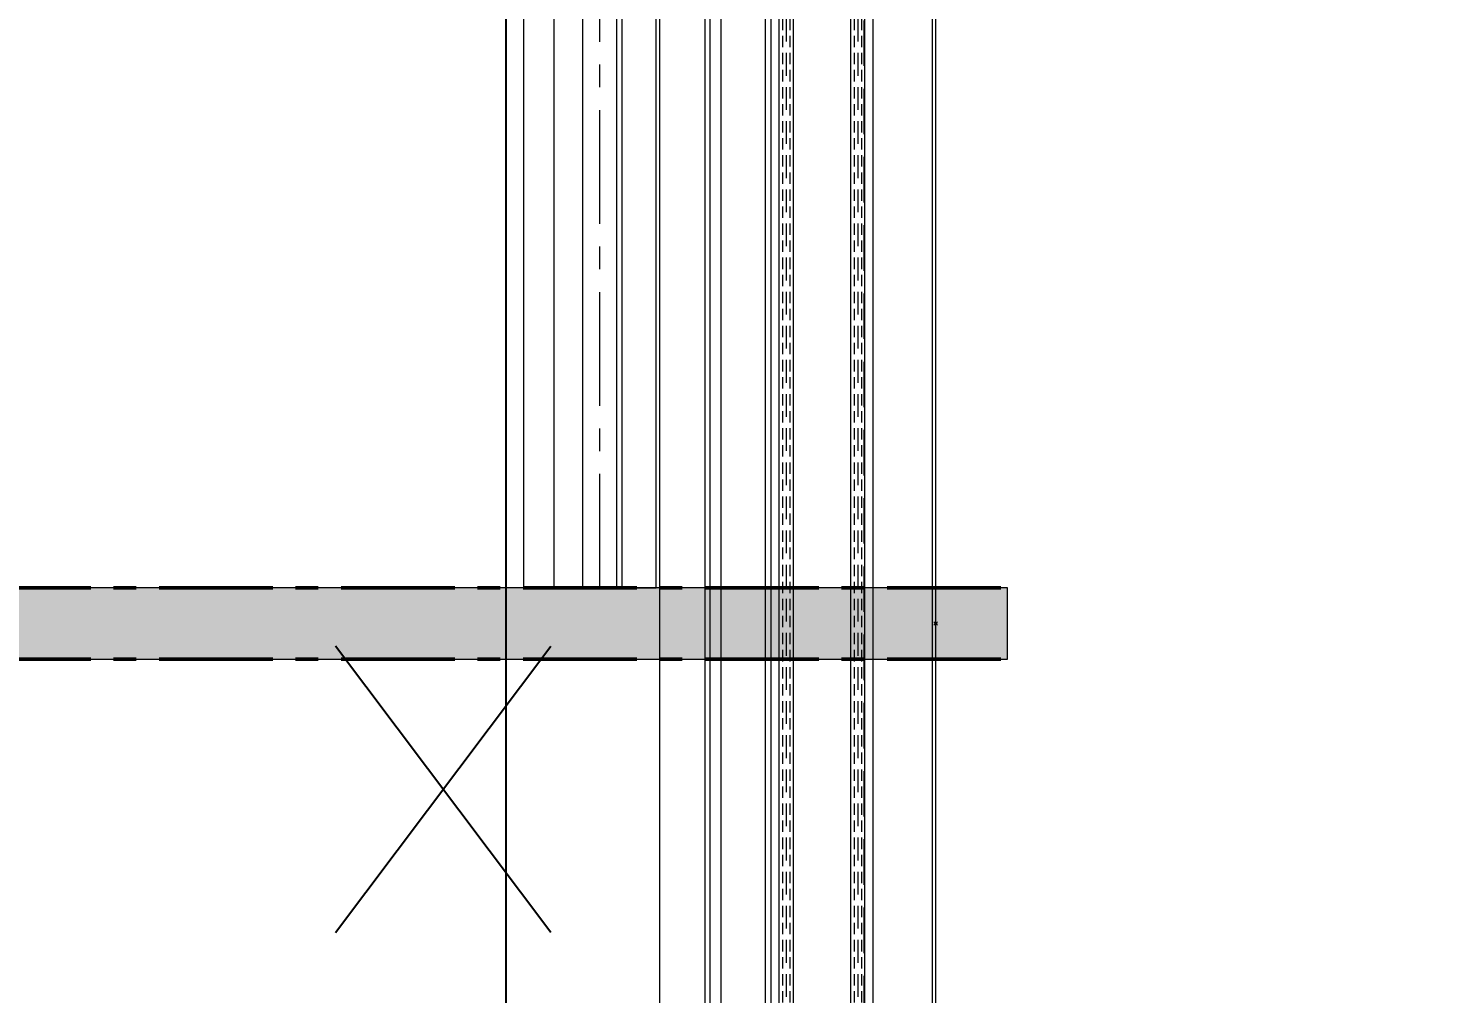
# Model space of a CAD drawing. Header units: millimetres. Extents: x -20000 to 230000, y -17405 to 25402.
# Drawn here: x 104884.2 to 105279, y -4327.1 to -4057.5 of the extents above; entities that cross this region are included whole.
import ezdxf
from ezdxf.enums import TextEntityAlignment as Align

# ---------------------------------------------------------------- set-up
doc = ezdxf.new("R2010")
doc.units = ezdxf.units.MM
doc.header["$PDMODE"] = 35
doc.header["$PDSIZE"] = 0.5
doc.linetypes.add('AXES', pattern=[50.8, 31.75, -6.35, 6.35, -6.35])
doc.linetypes.add('CACHE', pattern=[9.525, 6.35, -3.175])
doc.layers.get('0').update_dxf_attribs({"lineweight": 13})
doc.layers.get('Defpoints').update_dxf_attribs({"true_color": 0xc2a584})
for name, color, linetype, lineweight in [('0 - 1 (validé)', 3, 'Continuous', 13), ('1 - Axe', 1, 'AXES', 0), ('1 - BETON', 251, 'Continuous', 25), ('1 - Cotation', 32, 'Continuous', 13), ('1 - INTERROMPU', 253, 'CACHE', 13), ('1 - Joint', 7, 'Continuous', 13), ('1 - PVC', 7, 'Continuous', 13), ('1 - Texte', 7, 'Continuous', 13), ('1 - Vitrage', 252, 'Continuous', 13)]:
    doc.layers.add(name, color=color, linetype=linetype, lineweight=lineweight)
for name, color, linetype, lineweight, plot in [('0 - Invisible', 43, 'Continuous', 0, False), ('Intouchable', 252, 'Continuous', 13, False), ('Non visible', 163, 'Continuous', 25, False)]:
    doc.layers.add(name, color=color, linetype=linetype, lineweight=lineweight, plot=plot)
doc.layers.add('1 - Cache', color=7, linetype='Continuous', lineweight=0, true_color=0xffffff)
doc.styles.get("Standard").update_dxf_attribs({"font": 'ARIALUNI.TTF'})
doc.styles.add('Texte Poralu', font='tahomabd.ttf')
doc.dimstyles.new('100 - 1000', dxfattribs={"dimtxt": 15, "dimasz": 15, "dimexe": 5, "dimexo": 2.5, "dimgap": 8, "dimtad": 1, "dimdec": 1, "dimtxsty": 'Texte Poralu', "dimcen": 10, "dimazin": 0, "dimtfac": 1, "dimtdec": 1, "dimtmove": 0, "dimatfit": 3, "dimfxl": 1, "dimarcsym": 0})
doc.dimstyles.new('30 - 1000', dxfattribs={"dimtxt": 10, "dimasz": 10, "dimexe": 5, "dimexo": 2.5, "dimgap": 5, "dimtad": 1, "dimdec": 1, "dimtxsty": 'Texte Poralu', "dimcen": 5, "dimazin": 0, "dimtfac": 1, "dimtdec": 1, "dimtmove": 0, "dimatfit": 3, "dimfxl": 1, "dimarcsym": 0})

# ---------------------------------------------------------------- blocks, each defined once
blk = doc.blocks.new('Cadre Coupe_Elev')
at = {"layer": 'Defpoints'}
blk.add_point((5000, 5730), dxfattribs=at)
at = {"color": 7}
blk.add_attdef('REPERE_1', text='', height=300, dxfattribs=at).set_placement((1000, 9000), align=Align.MIDDLE_CENTER)
at = {"layer": '1 - Texte', "color": 7}
for tag, p in [('DEFINITION1', (5000, 1200)), ('DEFINITION2', (5000, 800))]:
    blk.add_attdef(tag, text='', height=250, dxfattribs=at).set_placement(p, align=Align.MIDDLE_CENTER)
at = {"layer": 'Non visible', "style": 'Texte Poralu'}
for p in [(5447.12, 4905.8), (5447.12, 4605.8)]:
    blk.add_attdef('REPERE_2', text='', height=35, dxfattribs=at).set_placement(p, align=Align.MIDDLE_LEFT)
blk = doc.blocks.new('Cadre centrage dessin')
at = {"layer": 'Defpoints'}
for p, q in [((-30.07, -39.94), (30.07, 39.94)), ((30.07, -39.94), (-30.07, 39.94))]:
    blk.add_line(p, q, dxfattribs=at)
blk = doc.blocks.new('*D904')
at = {"layer": '1 - Cotation', "color": 0, "lineweight": -2, "transparency": 16777216}
for p, q in [((105020, -3805.67), (105367.5, -3805.67)), ((105362.5, -3820.67), (105362.5, -4891.27)), ((105415, -4906.27), (105357.5, -4906.27))]:
    blk.add_line(p, q, dxfattribs=at)
at = {"layer": '1 - Cotation', "color": 0, "transparency": 16777216}
for points in [[(105360, -3820.67), (105365, -3820.67), (105362.5, -3805.67)], [(105360, -4891.27), (105365, -4891.27), (105362.5, -4906.27)]]:
    blk.add_solid(points, dxfattribs=at)
at = {"layer": 'Defpoints', "color": 0, "transparency": 16777216}
for p in [(105017.5, -3805.67), (105362.5, -4906.27), (105417.5, -4906.27)]:
    blk.add_point(p, dxfattribs=at)
at = {"layer": '1 - Cotation', "color": 0, "transparency": 16777216, "insert": (105347, -4355.97), "char_height": 15, "attachment_point": 5, "rotation": 90, "style": 'Texte Poralu'}
blk.add_mtext('H', dxfattribs=at)
blk = doc.blocks.new('*U759')
at = {"layer": '1 - PVC'}
for p, q in [((9, -1), (9, 847.62)), ((8, 841.62), (8, 5)), ((-51, 831.5), (-51, 15.12)), ((-38.5, 20), (-38.5, 826.62)), ((-37, 826.62), (-37, 20)), ((-8.5, 18), (-8.5, 828.62))]:
    blk.add_line(p, q, dxfattribs=at)
at = {"layer": '1 - Vitrage', "linetype": 'CACHE', "ltscale": 0.5}
for p, q in [((-33.75, 841.68), (-33.75, 4.94)), ((-31.75, 841.68), (-31.75, 4.94)), ((-13.75, 841.68), (-13.75, 4.94)), ((-11.75, 841.68), (-11.75, 4.94))]:
    blk.add_line(p, q, dxfattribs=at)
at = {"layer": '1 - Vitrage', "linetype": 'CACHE'}
for p, q in [((-32.75, 841.68), (-32.75, 4.94)), ((-12.75, 841.68), (-12.75, 4.94))]:
    blk.add_line(p, q, dxfattribs=at)
at = {"layer": '1 - Vitrage'}
for points in [[(-34.75, 841.68), (-30.75, 841.68), (-30.75, 4.94), (-34.75, 4.94)], [(-10.75, 841.68), (-14.75, 841.68), (-14.75, 4.94), (-10.75, 4.94)]]:
    blk.add_lwpolyline(points, close=True, dxfattribs=at)
blk = doc.blocks.new('*U758')
at = {"layer": '1 - PVC'}
for p, q in [((-60, 15.12), (-60, 965.48)), ((-47.5, 960.6), (-47.5, 20)), ((-46, 20), (-46, 960.6))]:
    blk.add_line(p, q, dxfattribs=at)
blk = doc.blocks.new('*U751')
at = {"layer": '1 - Axe'}
blk.add_line((26.25, -418.05), (26.25, -20), dxfattribs=at)
at = {"layer": '1 - Joint'}
for p, q in [((21.5, -418.05), (21.5, -20)), ((31, -418.05), (31, -20))]:
    blk.add_line(p, q, dxfattribs=at)
at = {"layer": '1 - PVC'}
for p, q in [((5, -418.05), (5, -20)), ((13.5, -418.05), (13.5, -20)), ((32.5, -418.05), (32.5, -20)), ((42, -418.05), (42, -20)), ((5, -418.05), (42, -418.05))]:
    blk.add_line(p, q, dxfattribs=at)
blk = doc.blocks.new('*U439')
at = {"layer": '1 - Cache'}
blk.add_hatch(color=256, dxfattribs=at).paths.add_polyline_path([(-20, -10), (420, -10), (420, 10), (-20, 10)])
at = {"layer": '0 - Invisible'}
blk.add_lwpolyline([(-20, -10), (420, -10), (420, 10), (-20, 10)], close=True, dxfattribs=at)
blk.add_point((400, 0), dxfattribs=at)
at = {"layer": '1 - Axe', "lineweight": 50}
for p, q in [((-20, 10), (420, 10)), ((-20, -10), (420, -10))]:
    blk.add_line(p, q, dxfattribs=at)
blk = doc.blocks.new('*D922')
at = {"layer": 'Defpoints', "color": 0, "lineweight": -2, "transparency": 16777216}
blk.add_line((105020, -3615.67), (105055.99, -3615.67), dxfattribs=at)
at = {"layer": 'Defpoints', "color": 0, "transparency": 16777216}
for p in [(105017.5, -3615.67), (105017.5, -3615.67), (100000, -6005.67)]:
    blk.add_point(p, dxfattribs=at)
at = {"layer": 'Defpoints', "color": 0, "transparency": 16777216, "insert": (105039.25, -3605.46), "char_height": 10, "attachment_point": 5, "style": 'Texte Poralu'}
blk.add_mtext('2390', dxfattribs=at)
blk = doc.blocks.new('*D923')
at = {"layer": 'Defpoints', "color": 0, "lineweight": -2, "transparency": 16777216}
blk.add_line((105420, -3505.67), (105455.99, -3505.67), dxfattribs=at)
at = {"layer": 'Defpoints', "color": 0, "transparency": 16777216}
for p in [(105417.5, -3505.67), (105417.5, -3505.67), (100000, -6005.67)]:
    blk.add_point(p, dxfattribs=at)
at = {"layer": 'Defpoints', "color": 0, "transparency": 16777216, "insert": (105439.25, -3495.46), "char_height": 10, "attachment_point": 5, "style": 'Texte Poralu'}
blk.add_mtext('2500', dxfattribs=at)

msp = doc.modelspace()

# ---------------------------------------------------------------- linework, layer by layer
at = {"layer": '1 - BETON', "ltscale": 2}
msp.add_lwpolyline([(105017.5, -3795.67), (105017.5, -4906.27), (105017.5, -4906.27)], dxfattribs=at)
at = {"layer": '1 - INTERROMPU', "ltscale": 2}
msp.add_line((105117.5, -4906.27), (105117.5, -3615.67), dxfattribs=at)

# ---------------------------------------------------------------- block references
for name, p in [('*U751', (105017.5, -3795.67)), ('*U758', (105120.5, -4849.27)), ('*U759', (105128.5, -4782.28)), ('*U439', (104737.5, -4223.72))]:
    msp.add_blockref(name, p)
at = {"layer": '0 - 1 (validé)'}
msp.add_blockref('Cadre Coupe_Elev', (100000, -10000), dxfattribs=at)
at = {"layer": 'Intouchable'}
msp.add_blockref('Cadre centrage dessin', (105000, -4270), dxfattribs=at)

# ---------------------------------------------------------------- dimensions: what is measured, and where the dimension line sits
at = {"layer": '1 - Cotation'}
dim = msp.add_linear_dim(base=(105362.5, -4906.27), p1=(105017.5, -3805.67), p2=(105417.5, -4906.27), angle=90, text='H', dimstyle='100 - 1000', dxfattribs=at)
dim.commit()
dim.dimension.update_dxf_attribs({"geometry": '*D904', "text_midpoint": (105347, -4355.97)})
at = {"layer": 'Defpoints'}
for feature_location, picture, middle in [((105417.5, -3505.67), '*D923', (105439.25, -3495.46)), ((105017.5, -3615.67), '*D922', (105039.25, -3605.46))]:
    dim = msp.add_ordinate_dim(feature_location=feature_location, offset=(0, 0), dtype=0, origin=(100000, -6005.67), dimstyle='30 - 1000', dxfattribs=at)
    dim.commit()
    dim.dimension.update_dxf_attribs({"geometry": picture, "text_midpoint": middle})

doc.saveas('drawing.dxf')
